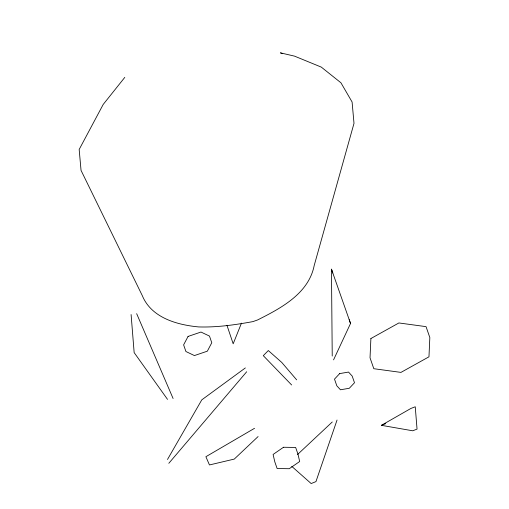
<?xml version="1.0" encoding="UTF-8"?>
<svg xmlns="http://www.w3.org/2000/svg" width="509" height="509" viewBox="0 0 509 509"><rect width="100%" height="100%" fill="white"/><g stroke="black" fill="none" stroke-linecap="round" stroke-linejoin="round"><path stroke-width="0.76" d="M337.047 420.046L315.949 481.609L311.164 483.55L291.752 466.365M241.47 323.145L233.186 343.81L226.95 325.264M333.56 359.869L350.529 323.476L349.199 319.639M167.48 459.481L201.793 399.851L245.357 367.924M124.794 77.374L103.212 104.428L79.169 149.474L81.046 170.394L142.297 295.634C151.383 317.781 176.954 324.888 198.701 326.931C216.993 327.478 234.967 324.895 252.928 321.605L257.586 319.957C280.936 308.212 308.645 293.636 314.199 265.507L354.003 123.363L352.094 101.997L340.935 82.782L321.294 67.105L294.514 56.13L280.408 52.847L282.629 53.68M168.81 463.311L246.687 371.761M258.101 436.544L234.267 459.093L209.453 464.952L205.891 456.713L254.538 428.304M297.498 454.556L332.262 421.986M381.4 425.327L410.903 408.447L415.249 406.78L417.043 429.119L412.704 430.786L381.4 425.327L385.746 423.66M291.632 384.969L263.299 355.664L268.319 350.542L281.782 362.459L296.652 379.848M167.525 399.387L134.153 352.603L131.093 314.537M136.66 313.671L173.098 398.515M332.231 356.039L331.461 269.159L350.529 323.476M331.461 269.159L332.791 272.996M370.889 338.536L370.03 357.808L373.81 368.707L400.958 372.397L428.966 356.815L429.831 337.543L426.046 326.644L398.897 322.954L370.889 338.536M188.063 336.436L183.622 344.867L185.931 351.528L194.413 355.568L207.341 351.178L211.782 342.742L209.473 336.08L200.985 332.046L188.063 336.436M339.694 373.593L334.502 379.116L336.812 385.777L340.464 389.786L349.314 388.265L354.499 382.743L352.19 376.081L348.538 372.073L339.694 373.593M283.513 447.258L273.091 454.467L274.815 461.867L277.125 468.528L289.265 468.719L299.68 461.51L297.962 454.111L295.646 447.449L283.513 447.258"/></g></svg>
